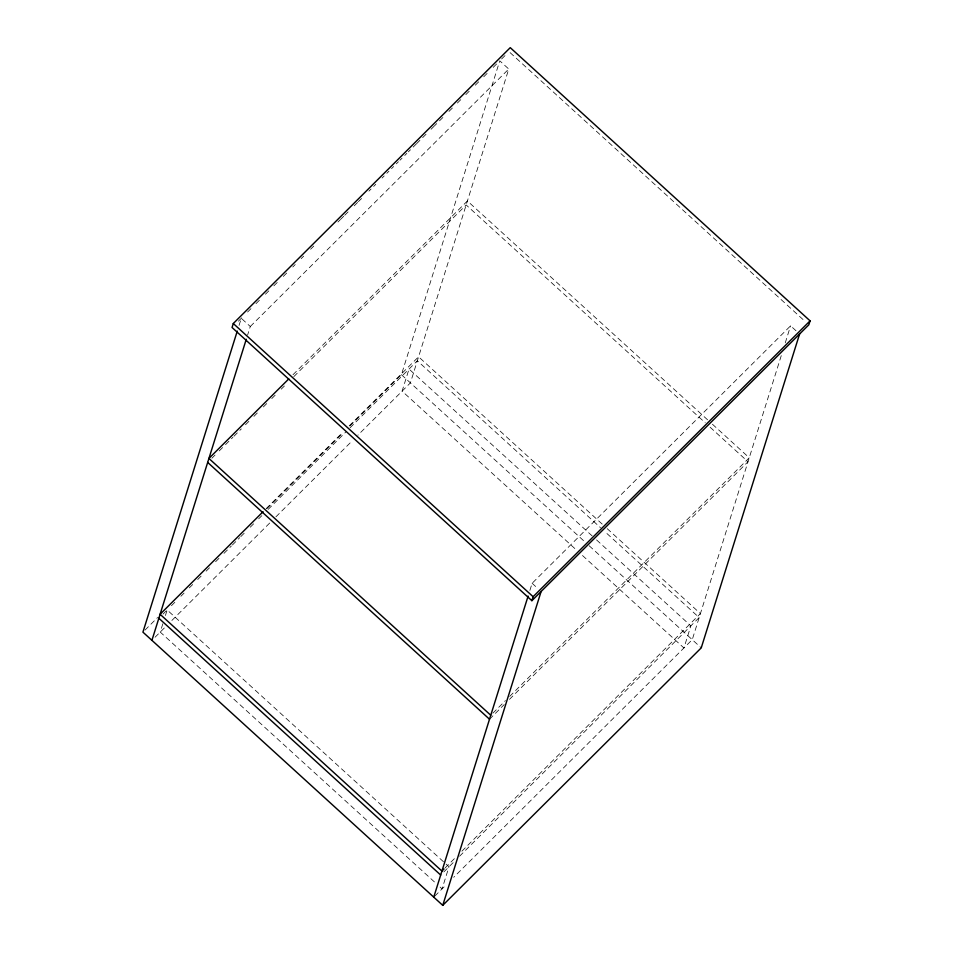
<?xml version="1.0" encoding="UTF-8"?>
<svg xmlns="http://www.w3.org/2000/svg" width="953" height="953" viewBox="0 0 953 953"><rect width="100%" height="100%" fill="white"/><g stroke="black" fill="none" stroke-linecap="round" stroke-linejoin="round"><path stroke-width="0.71" stroke-dasharray="4.76 3.57" d="M239.06 325.402L241.288 318.302L250.282 326.498L247.613 335.015M162.832 623.786L160.235 632.077L435.485 882.883M165.429 615.495L167.156 609.968L448.994 866.777L442.073 888.875L439.869 886.886M349.93 425.967L401.416 374.684L499.765 60.825L508.759 69.021L410.409 382.88L357.863 435.211M529.892 590.395L532.119 583.296L790.597 325.819L796.601 331.287M781.257 355.648L692.247 639.677L453.723 877.272M785.26 342.866L790.597 325.819M238.369 321.197L242.586 317.004M247.589 312.012L251.008 308.617M255.988 303.65L259.43 300.219M265.446 294.227L268.913 290.784M273.856 285.852L277.335 282.386M283.315 276.43L286.805 272.951M292.774 267.007L295.227 264.553M301.172 258.644L303.662 256.166M310.63 249.221L313.787 246.077M337.958 222.001L340.054 219.917M340.519 219.452L343.676 216.307M344.724 215.259L348.464 211.542M354.206 205.824L357.911 202.119M358.411 201.619L361.58 198.474M368.942 191.136L371.051 189.039M373.683 186.419L375.78 184.322M382.082 178.044L384.19 175.96M386.847 173.303L388.955 171.206M391.54 168.633L393.637 166.537M396.329 163.856L398.425 161.76M399.95 160.259L402.047 158.162M404.751 155.47L406.86 153.373M408.349 151.884L410.457 149.788M413.173 147.084L416.33 143.939M416.759 143.51L419.916 140.365M422.655 137.637L427.266 133.039M431.078 129.251L434.234 126.106M434.616 125.713L436.724 123.628M439.5 120.852L445.134 115.253M448.982 111.418L454.581 105.831M457.404 103.031L462.991 97.456M465.826 94.633L471.401 89.082M475.297 85.198L480.86 79.659M483.731 76.8L489.258 71.296M493.201 67.365L497.669 62.922M501.623 58.967L506.889 53.725M250.282 326.498L508.759 69.021M292.988 374.72L467.411 200.976L707.579 419.808M211.888 458.238L215.033 455.093M219.238 450.912L224.491 445.682M225.539 444.634L232.901 437.308M233.95 436.26L241.3 428.933M245.505 424.74L249.71 420.559M253.915 416.378L259.168 411.136M263.373 406.955L267.567 402.762M271.772 398.58L275.977 394.387M281.23 389.158L284.387 386.025M293.846 376.602L466.16 204.955L705.232 422.787M266.221 508.557L342.925 432.15M349.227 425.872L418.581 356.791L602.82 524.662M145.023 630.064L157.638 617.496M266.911 508.652L343.616 432.245M162.999 614.113L166.203 610.921M171.457 605.691L175.662 601.498M180.915 596.268L184.06 593.123M189.313 587.894L193.519 583.712M197.724 579.519L201.929 575.338M206.134 571.145L211.387 565.915M215.592 561.734L219.786 557.541M223.991 553.359L231.353 546.033M232.401 544.985L239.751 537.659M240.811 536.61L246.065 531.381M250.258 527.188L254.463 523.006M258.668 518.813L261.825 515.68M268.127 509.402L345.879 431.947M350.085 427.754L417.331 360.77L600.473 527.652M155.041 637.247L165.584 626.74M171.885 620.463L270.652 522.077M275.905 516.848L352.61 440.441M492.868 713.154L505.471 700.598M509.676 696.405L749.249 457.774L711.962 423.799M489.52 719.229L504.232 704.577M509.486 699.347L747.998 461.752L709.616 426.777M445.087 867.933L456.642 856.425M461.895 851.184L700.419 613.601L607.204 528.665M443.836 871.912L455.391 860.404M459.596 856.211L699.168 617.58L604.857 531.643M434.794 896.118L446.373 884.598M510.093 52.629L805.535 321.816M592.158 535.92L409.028 369.049L402.095 391.147L576.47 550.036M596.554 539.922L690.865 625.859L683.932 647.957L580.853 554.027M401.416 374.684L584.773 541.757M589.157 545.747L701.241 647.873M532.119 583.296L538.111 588.763"/><path stroke-width="1.43" d="M233.294 323.52L232.055 327.498L531.881 600.688L808.823 324.818L810.074 320.851L510.248 47.65L233.294 323.52L533.12 596.709L531.881 600.688M237.273 331.084L142.926 632.149L442.752 905.35L701.241 647.873L799.591 334.015M151.92 640.345L246.267 339.28M433.758 897.154L528.105 596.078M442.752 905.35L541.113 591.491M288.783 378.901L208.921 458.441L490.759 715.25M263.064 511.701L160.092 614.268L441.93 871.078L444.038 868.981M533.12 596.709L810.074 320.851M207.683 462.419L489.52 719.229M158.853 618.247L440.691 875.057"/></g></svg>
